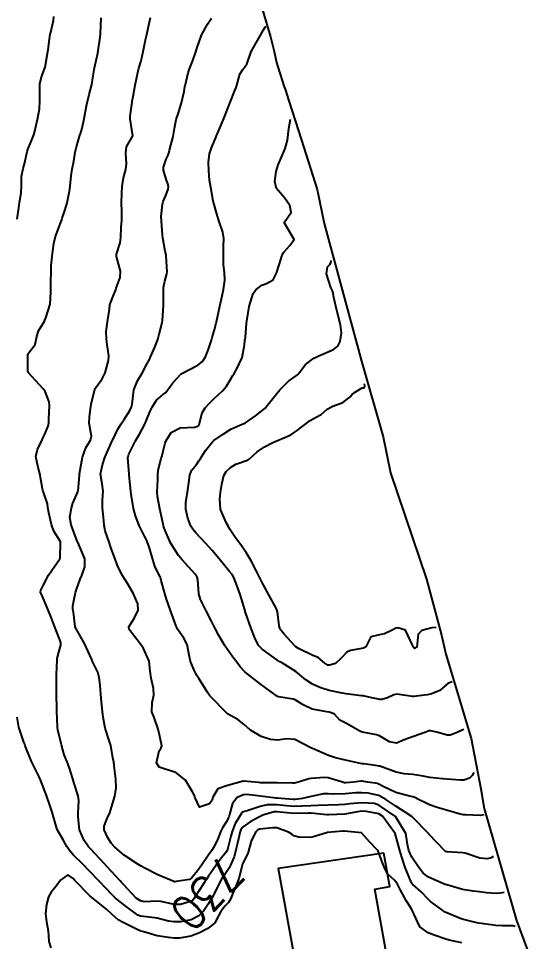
# Model space of a CAD drawing. Header units: metres. Extents: x 292545 to 299085, y 7450245 to 7463078.
# Drawn here: x 298950.6 to 299010.7, y 7450510.9 to 7450619.9 of the extents above; entities that cross this region are included whole.
import ezdxf
from ezdxf.enums import TextEntityAlignment as Align

# ---------------------------------------------------------------- set-up
doc = ezdxf.new("R2010")
doc.units = ezdxf.units.M
for name, color, linetype in [('Area', 45, 'Continuous'), ('Cotas', 45, 'Continuous'), ('Curvas de Nivel 1m', 11, 'Continuous'), ('Curvas de Nivel 5m', 15, 'Continuous'), ('Edificações', 30, 'Continuous')]:
    doc.layers.add(name, color=color, linetype=linetype)
doc.styles.add('Style-STANDARD', font='STANDARD.shx')

msp = doc.modelspace()

# ---------------------------------------------------------------- linework, layer by layer
at = {"layer": 'Area'}
msp.add_polyline3d([(298979.17, 7450621.75, 734.27), (298980.38, 7450617.77, 734.81), (298980.81, 7450616.04, 735.02), (298981.08, 7450614.73, 735.17), (298981.22, 7450614.21, 735.16), (298982, 7450611.87, 735.52), (298982.11, 7450611.58, 735.63), (298982.52, 7450610.21, 735.62), (298984.04, 7450605.56, 748.01), (298985.87, 7450599.72, 740), (298986.71, 7450595.73, 735.97), (298991.12, 7450579.48, 741.81), (298993.69, 7450570.54, 738.8), (298994.53, 7450566.26, 738.93), (298998.81, 7450553.72, 739.33), (299000.57, 7450547.09, 741.62), (299001.07, 7450544.85, 739.23), (299004.09, 7450534.88, 735.92), (299005.2, 7450528.97, 745.11), (299005.59, 7450526.64, 743.68), (299009.44, 7450513.41, 740.32), (299010.73, 7450509.89, 729.64)], dxfattribs=at)
at = {"layer": 'Curvas de Nivel 1m', "flags": 128}
for points, elevation in [([(298950.44, 7450596.23), (298950.64, 7450597.58), (298950.72, 7450598.22), (298950.9, 7450599.34), (298950.96, 7450600.22), (298950.96, 7450601.29), (298951.13, 7450602.22), (298951.33, 7450602.94), (298951.61, 7450604.21), (298951.72, 7450604.57), (298952.08, 7450605.4), (298952.4, 7450606.21), (298952.53, 7450606.64), (298952.9, 7450608.2), (298953.06, 7450609.26), (298953.12, 7450610.2), (298953.1, 7450611.14), (298953.13, 7450612.2), (298953.33, 7450613.04), (298953.75, 7450614.19), (298954.08, 7450616.05), (298954.09, 7450616.18), (298954.22, 7450617.2), (298954.34, 7450618.07), (298954.36, 7450618.18), (298954.72, 7450619.71), (298954.78, 7450620.17)], 731), ([(299007.97, 7450516.72), (299007.48, 7450516.65), (299007.03, 7450516.61), (299005.9, 7450516.69), (299005.04, 7450516.79), (299004.3, 7450516.85), (299003.04, 7450517.07), (299001.19, 7450517.62), (299001.04, 7450517.65), (299000.99, 7450517.67), (298999.05, 7450518.51), (298998.41, 7450519), (298997.89, 7450519.66), (298997.08, 7450520.87), (298996.7, 7450521.67), (298996.61, 7450522.17), (298996.34, 7450523.68), (298995.14, 7450525.67), (298995.12, 7450525.69), (298993.16, 7450527.04), (298992.66, 7450527.22), (298991.16, 7450527.29), (298989.73, 7450527.18), (298989.16, 7450527.1), (298988.45, 7450527.06), (298987.16, 7450527.02), (298985.99, 7450526.97), (298985.15, 7450526.96), (298984.07, 7450526.91), (298983.15, 7450526.88), (298982.26, 7450526.95), (298981.15, 7450527.05), (298979.98, 7450527.05), (298979.15, 7450526.88), (298977.61, 7450526.37), (298977.15, 7450526.25), (298976.96, 7450526.1), (298976.85, 7450525.91), (298976.21, 7450524.84), (298975.83, 7450523.92), (298975.68, 7450523.36), (298975.32, 7450521.93), (298975.27, 7450521.75), (298975.09, 7450521.45), (298974.42, 7450520.59), (298973.95, 7450519.94), (298973.6, 7450519.41), (298973.05, 7450518.62), (298972.78, 7450518.22), (298972.6, 7450517.96), (298971.77, 7450516.71), (298971.31, 7450515.98), (298971.19, 7450515.81), (298971.02, 7450515.67), (298969.72, 7450515.29), (298969.01, 7450515.28), (298967.4, 7450515.64), (298967.02, 7450515.69), (298965.44, 7450515.62), (298965.02, 7450515.71), (298964.5, 7450516.06), (298963.04, 7450517.61), (298962.82, 7450517.85), (298962.61, 7450518.08), (298961.07, 7450519.75), (298960.74, 7450520.1), (298959.09, 7450521.85), (298958.87, 7450522.12), (298958.36, 7450522.86), (298957.8, 7450524.13), (298957.63, 7450525.64), (298957.65, 7450526.13), (298957.71, 7450527.58), (298957.66, 7450528.14), (298957.18, 7450529.6), (298957, 7450530.14), (298956.58, 7450531.52), (298956.33, 7450532.15), (298956.01, 7450532.95), (298955.66, 7450534.16), (298955.26, 7450535.91), (298955.21, 7450536.17), (298955.21, 7450536.23), (298955.13, 7450538.17), (298955.13, 7450538.33), (298955.08, 7450540.17), (298955.07, 7450540.41), (298955.08, 7450542.17), (298955.09, 7450542.42), (298955.15, 7450544.17), (298955.17, 7450544.36), (298955.37, 7450545.11), (298955.6, 7450545.94), (298955.6, 7450546.17), (298955.55, 7450546.34), (298955.39, 7450546.75), (298954.84, 7450548.18), (298954.49, 7450549.1), (298954.07, 7450550.18), (298953.45, 7450551.68), (298953.21, 7450552.19), (298953.23, 7450552.42), (298953.46, 7450552.89), (298954.16, 7450554.18), (298955.49, 7450556.11), (298955.52, 7450556.14), (298955.52, 7450556.16), (298955.55, 7450558.13), (298955.54, 7450558.16), (298955.52, 7450558.19), (298954.76, 7450559.4), (298954.49, 7450560.18), (298954.18, 7450561.57), (298954.08, 7450562.18), (298954.01, 7450562.62), (298953.59, 7450563.89), (298953.46, 7450564.19), (298953.42, 7450564.37), (298953.13, 7450566.19), (298952.93, 7450566.89), (298952.65, 7450568.2), (298952.83, 7450569.02), (298953.39, 7450570.19), (298953.48, 7450570.38), (298953.67, 7450570.77), (298954.1, 7450571.77), (298954.17, 7450572.18), (298954.19, 7450572.67), (298954.24, 7450574.18), (298954.21, 7450574.67), (298953.73, 7450575.88), (298953.5, 7450576.19), (298951.76, 7450578.1), (298951.71, 7450578.21), (298951.7, 7450578.27), (298951.69, 7450580.21), (298951.71, 7450580.29), (298951.79, 7450580.41), (298952.55, 7450581.45), (298952.73, 7450582.2), (298952.95, 7450583.06), (298953.65, 7450584.19), (298953.72, 7450584.31), (298953.84, 7450584.59), (298954.32, 7450586.18), (298954.41, 7450587.64), (298954.41, 7450588.18), (298954.41, 7450588.7), (298954.44, 7450590.18), (298954.47, 7450590.75), (298954.6, 7450592.18), (298954.76, 7450593.36), (298954.97, 7450594.17), (298955.57, 7450595.77), (298955.72, 7450596.16), (298955.77, 7450596.36), (298955.99, 7450597.03), (298956.27, 7450597.89), (298956.34, 7450598.16), (298956.61, 7450599.56), (298956.69, 7450600.15), (298956.82, 7450601.37), (298956.95, 7450602.15), (298957.13, 7450603.08), (298957.29, 7450604.15), (298957.44, 7450604.79), (298957.86, 7450606.14), (298957.92, 7450606.32), (298958.1, 7450607), (298958.36, 7450608.14), (298958.64, 7450609.63), (298958.74, 7450610.13), (298958.96, 7450610.94), (298959.26, 7450612.12), (298959.38, 7450612.92), (298959.56, 7450614.12), (298959.95, 7450615.85), (298960, 7450616.11), (298960.23, 7450617.74), (298960.28, 7450618.07), (298960.28, 7450618.11), (298960.37, 7450620)], 732), ([(299006.72, 7450520.98), (299006.62, 7450520.92), (299006.45, 7450520.82), (299005.96, 7450520.68), (299005.08, 7450520.76), (299003.35, 7450521.34), (299003.09, 7450521.4), (299001.18, 7450521.53), (299001.09, 7450521.55), (299000.96, 7450521.62), (298999.11, 7450523.56), (298999.08, 7450523.61), (298999.07, 7450523.64), (298997.14, 7450525.6), (298997.05, 7450525.67), (298995.16, 7450526.9), (298994, 7450527.7), (298993.17, 7450528.15), (298991.89, 7450528.44), (298991.17, 7450528.49), (298990.45, 7450528.47), (298989.17, 7450528.36), (298987.72, 7450528.33), (298987.17, 7450528.37), (298986.61, 7450528.35), (298985.17, 7450528.04), (298984.98, 7450527.99), (298984.14, 7450527.82), (298983.28, 7450527.71), (298983.16, 7450527.71), (298983.04, 7450527.71), (298981.16, 7450527.85), (298981.05, 7450527.86), (298979.17, 7450528.1), (298977.56, 7450528.3), (298977.17, 7450528.26), (298976.44, 7450527.92), (298975.87, 7450527.21), (298975.54, 7450525.93), (298975.45, 7450525.62), (298975.13, 7450525), (298974.7, 7450524.35), (298974.51, 7450523.94), (298974.1, 7450522.94), (298973.61, 7450521.94), (298973.41, 7450521.63), (298973.09, 7450521.18), (298972.24, 7450519.96), (298971.76, 7450519.27), (298971.05, 7450518.39), (298970.8, 7450518.23), (298969.21, 7450518), (298969.07, 7450517.98), (298969.04, 7450517.98), (298968.95, 7450518), (298967.05, 7450518.79), (298965.54, 7450519.57), (298965.07, 7450519.84), (298964.71, 7450520.05), (298963.08, 7450521.12), (298962.55, 7450521.54), (298961.95, 7450522.09), (298961.56, 7450522.55), (298961.1, 7450523.23), (298960.7, 7450524.1), (298960.7, 7450524.53), (298961.13, 7450525.55), (298961.31, 7450525.93), (298961.37, 7450526.1), (298961.46, 7450526.41), (298961.99, 7450528.09), (298962.14, 7450529.06), (298962.09, 7450530.09), (298961.94, 7450531.35), (298961.84, 7450532.09), (298961.76, 7450532.63), (298961.49, 7450534.09), (298961.24, 7450534.88), (298960.83, 7450536.1), (298960.59, 7450537.41), (298960.51, 7450538.1), (298960.41, 7450539.22), (298960.34, 7450540.1), (298960.25, 7450541.18), (298960.14, 7450542.11), (298959.96, 7450542.73), (298959.35, 7450543.99), (298959.3, 7450544.12), (298959.26, 7450544.21), (298958.38, 7450546.13), (298957.4, 7450547.85), (298957.31, 7450548.05), (298957.29, 7450548.14), (298957.09, 7450549.82), (298957.02, 7450550.15), (298957, 7450550.57), (298957.34, 7450552.14), (298957.46, 7450552.51), (298957.9, 7450553.71), (298958.06, 7450554.13), (298958.45, 7450555.16), (298958.44, 7450556.13), (298957.59, 7450558.07), (298957.55, 7450558.14), (298957.52, 7450558.21), (298956.82, 7450560.15), (298956.66, 7450561.05), (298956.84, 7450562.15), (298957.02, 7450562.7), (298957.59, 7450564.03), (298957.62, 7450564.11), (298957.63, 7450564.14), (298957.79, 7450565.96), (298957.81, 7450566.14), (298958.08, 7450567.69), (298958.17, 7450568.13), (298958.54, 7450569.24), (298959.1, 7450570.13), (298959.21, 7450570.59), (298958.96, 7450572.13), (298958.97, 7450572.86), (298959.15, 7450574.13), (298959.24, 7450574.6), (298959.6, 7450576.12), (298959.64, 7450576.22), (298959.74, 7450576.37), (298960.48, 7450577.38), (298960.82, 7450578.1), (298961.23, 7450579.55), (298961.28, 7450580.1), (298961.08, 7450581.39), (298960.98, 7450582.1), (298960.97, 7450582.95), (298961.13, 7450584.1), (298961.34, 7450585.59), (298961.4, 7450586.1), (298961.5, 7450586.45), (298961.87, 7450587.32), (298962.08, 7450587.89), (298962.15, 7450588.09), (298962.62, 7450589.36), (298962.66, 7450590.08), (298962.17, 7450591.84), (298962.16, 7450592.09), (298962.6, 7450593.43), (298962.67, 7450594.08), (298962.73, 7450595.32), (298962.79, 7450596.08), (298962.81, 7450597.26), (298962.78, 7450598.08), (298962.79, 7450599.3), (298962.84, 7450600.08), (298962.99, 7450601.12), (298963.26, 7450602.08), (298963.35, 7450602.78), (298963.28, 7450604.08), (298963.37, 7450604.78), (298964.09, 7450606.07), (298963.78, 7450608.07), (298963.79, 7450608.4), (298964.02, 7450610.07), (298964.04, 7450610.17), (298964.15, 7450610.74), (298964.39, 7450612.07), (298964.68, 7450613.57), (298964.81, 7450614.06), (298965.08, 7450614.93), (298965.33, 7450616.05), (298965.59, 7450617.42), (298965.76, 7450618.05), (298965.85, 7450618.43), (298966.18, 7450620.04)], 733), ([(299005.56, 7450525.9), (299005.15, 7450525.79), (299003.42, 7450525.87), (299003.15, 7450525.89), (299002.78, 7450525.97), (299001.15, 7450526.45), (299000.05, 7450526.74), (298999.16, 7450527.06), (298998.76, 7450527.25), (298997.94, 7450527.66), (298997.42, 7450527.92), (298997.17, 7450527.99), (298996.77, 7450528.07), (298995.17, 7450528.51), (298993.66, 7450529.23), (298993.18, 7450529.51), (298993.04, 7450529.57), (298991.83, 7450529.73), (298991.18, 7450529.84), (298991.08, 7450529.84), (298990.17, 7450529.75), (298989.27, 7450529.68), (298989.18, 7450529.67), (298989.1, 7450529.67), (298988.75, 7450529.77), (298987.19, 7450530.25), (298986.69, 7450530.3), (298985.19, 7450530.18), (298984.88, 7450530.12), (298983.92, 7450529.82), (298983.35, 7450529.66), (298983.18, 7450529.64), (298982.98, 7450529.64), (298981.18, 7450529.65), (298979.4, 7450529.66), (298979.18, 7450529.68), (298979, 7450529.7), (298977.18, 7450529.85), (298977.12, 7450529.84), (298975.18, 7450529.32), (298974.15, 7450528.96), (298973.57, 7450527.95), (298973.48, 7450527.63), (298973.16, 7450527.2), (298971.98, 7450526.8), (298971.44, 7450527.98), (298971.37, 7450528.18), (298971.17, 7450528.6), (298970.34, 7450529.99), (298969.2, 7450530.88), (298967.94, 7450531.27), (298967.21, 7450531.53), (298966.88, 7450532.03), (298967.23, 7450533.45), (298967.45, 7450533.79), (298967.51, 7450534.02), (298967.25, 7450535.32), (298967.09, 7450536.02), (298966.61, 7450537.36), (298966.35, 7450538.03), (298966.4, 7450539.14), (298966.59, 7450540.03), (298966.56, 7450540.79), (298966.25, 7450542.04), (298966.16, 7450542.86), (298966.02, 7450544.04), (298965.37, 7450545.51), (298964.99, 7450546.05), (298963.69, 7450547.77), (298963.65, 7450548.07), (298964.32, 7450549.15), (298964.74, 7450550.06), (298964.7, 7450550.8), (298964.16, 7450552.06), (298963.46, 7450553.21), (298962.92, 7450554.08), (298962.35, 7450555.21), (298962.01, 7450556.08), (298961.51, 7450557.46), (298961.29, 7450558.09), (298960.85, 7450559.41), (298960.7, 7450560.1), (298960.63, 7450561.03), (298960.53, 7450562.11), (298960.52, 7450563.04), (298960.6, 7450564.1), (298960.49, 7450564.99), (298960.29, 7450566.11), (298960.51, 7450567.23), (298960.81, 7450568.1), (298961.66, 7450570.04), (298961.68, 7450570.07), (298961.69, 7450570.09), (298962.33, 7450571.43), (298962.74, 7450572.08), (298963.13, 7450572.64), (298963.71, 7450573.57), (298963.95, 7450574.07), (298964.03, 7450574.38), (298964.24, 7450576.06), (298964.66, 7450577.15), (298965.19, 7450578.05), (298965.77, 7450579.09), (298966.1, 7450579.72), (298966.24, 7450580.04), (298966.71, 7450581.12), (298967.05, 7450582.03), (298967.2, 7450582.64), (298967.56, 7450584.02), (298967.61, 7450584.25), (298967.73, 7450586.02), (298967.74, 7450586.14), (298967.73, 7450588.02), (298967.74, 7450588.17), (298967.89, 7450588.9), (298968.13, 7450589.78), (298968.16, 7450590.02), (298968.05, 7450591.89), (298968.03, 7450592.02), (298967.93, 7450592.47), (298967.65, 7450594.02), (298967.61, 7450594.36), (298967.49, 7450596.02), (298967.46, 7450596.54), (298967.6, 7450598.02), (298967.7, 7450598.32), (298968.01, 7450599.01), (298968.28, 7450599.76), (298968.32, 7450600.02), (298968.29, 7450600.28), (298968.03, 7450600.94), (298967.71, 7450602.02), (298967.71, 7450602.36), (298968.06, 7450603.32), (298968.28, 7450603.81), (298968.35, 7450604.02), (298968.45, 7450604.39), (298968.85, 7450606.01), (298969.04, 7450606.94), (298969.24, 7450608), (298969.44, 7450608.69), (298969.85, 7450609.99), (298970.16, 7450611.3), (298970.26, 7450611.89), (298970.28, 7450611.99), (298970.64, 7450613.53), (298970.8, 7450613.98), (298971.2, 7450614.98), (298971.53, 7450615.98), (298971.71, 7450616.49), (298972.23, 7450617.97), (298972.94, 7450619.27), (298973.38, 7450619.96)], 734), ([(299003.16, 7450535.99), (299003.13, 7450535.97), (299003.09, 7450535.93), (299002.99, 7450535.87), (299002.41, 7450535.61), (299001.59, 7450535.28), (299001.25, 7450535.29), (299000.03, 7450535.63), (298999.26, 7450535.81), (298999.09, 7450535.8), (298998.72, 7450535.65), (298997.25, 7450535.12), (298996.17, 7450534.75), (298995.24, 7450534.33), (298994.43, 7450534.51), (298993.25, 7450535.23), (298992.89, 7450535.35), (298991.25, 7450535.65), (298991.01, 7450535.74), (298989.27, 7450536.69), (298988.56, 7450537.05), (298987.92, 7450537.78), (298987.44, 7450537.95), (298987.28, 7450537.99), (298987.03, 7450538.05), (298985.29, 7450538.36), (298984.24, 7450538.87), (298983.3, 7450539.46), (298983.03, 7450539.56), (298981.3, 7450539.81), (298981.18, 7450539.86), (298979.32, 7450541.22), (298978.45, 7450541.89), (298977.34, 7450542.79), (298976.8, 7450543.36), (298976.38, 7450543.91), (298975.93, 7450544.5), (298975.37, 7450545.29), (298974.95, 7450545.93), (298974.26, 7450547.07), (298973.8, 7450547.95), (298973.41, 7450548.74), (298972.77, 7450549.96), (298972.1, 7450551.3), (298971.9, 7450551.97), (298971.77, 7450553.66), (298971.72, 7450553.97), (298971.48, 7450554.32), (298970.69, 7450555.19), (298969.93, 7450555.99), (298969.5, 7450556.5), (298968.57, 7450558.01), (298967.82, 7450559.74), (298967.73, 7450560.02), (298967.55, 7450560.78), (298967.3, 7450562.02), (298967.03, 7450563.47), (298966.99, 7450564.03), (298967.04, 7450565.46), (298967.06, 7450566.03), (298967.11, 7450566.54), (298967.47, 7450568.02), (298967.51, 7450568.15), (298967.65, 7450568.69), (298967.91, 7450569.77), (298967.99, 7450570.02), (298968.64, 7450571.04), (298969.68, 7450571.58), (298971.39, 7450571.68), (298971.68, 7450571.74), (298971.83, 7450571.82), (298971.93, 7450571.97), (298972.3, 7450573.36), (298972.63, 7450573.96), (298973.16, 7450574.52), (298973.72, 7450575.04), (298974.19, 7450575.48), (298974.68, 7450575.94), (298975.17, 7450576.51), (298975.76, 7450577.5), (298975.92, 7450577.77), (298976.02, 7450577.93), (298976.4, 7450578.55), (298977.01, 7450579.91), (298977.28, 7450581.39), (298977.34, 7450581.9), (298977.4, 7450582.31), (298977.54, 7450583.9), (298977.57, 7450584.17), (298977.85, 7450585.9), (298978.32, 7450587.45), (298978.63, 7450587.89), (298979.35, 7450588.42), (298979.88, 7450588.64), (298980.68, 7450589.08), (298981.07, 7450589.86), (298981.64, 7450591.58), (298981.7, 7450591.85), (298981.74, 7450592.04), (298981.93, 7450592.34), (298982.65, 7450593.13), (298983.15, 7450593.84), (298981.97, 7450595.85), (298982.79, 7450597.03), (298982.64, 7450597.84), (298982.01, 7450598.76), (298981.08, 7450599.86), (298980.86, 7450600.7), (298981.05, 7450601.86), (298981.28, 7450602.64), (298981.77, 7450603.85), (298982.08, 7450604.58), (298982.37, 7450605.57), (298982.55, 7450606.96), (298982.72, 7450608.04)], 736), ([(299001.83, 7450541.6), (299001.4, 7450541.43), (299001.33, 7450541.38), (299000.39, 7450540.56), (298999.31, 7450540.15), (298998.89, 7450540.06), (298997.31, 7450539.84), (298997.14, 7450539.84), (298995.31, 7450540.12), (298994.95, 7450540.05), (298994.2, 7450539.7), (298993.5, 7450539.51), (298993.3, 7450539.51), (298993.13, 7450539.54), (298992.34, 7450539.72), (298991.31, 7450539.92), (298991.1, 7450539.95), (298989.31, 7450540.17), (298988.83, 7450540.25), (298987.31, 7450540.58), (298986.2, 7450540.92), (298985.33, 7450541.31), (298984.56, 7450541.82), (298983.34, 7450542.8), (298982.72, 7450543.21), (298981.66, 7450543.86), (298981.46, 7450543.97), (298981.35, 7450544.03), (298980.8, 7450544.43), (298979.37, 7450545.46), (298978.95, 7450545.88), (298978.5, 7450546.78), (298978.08, 7450547.89), (298977.42, 7450549.79), (298977.39, 7450549.87), (298977.39, 7450549.9), (298977.37, 7450549.96), (298976.77, 7450551.91), (298976.44, 7450552.9), (298976.04, 7450553.92), (298975.82, 7450554.27), (298975.48, 7450554.68), (298974.45, 7450555.94), (298973.51, 7450557.08), (298972.7, 7450557.96), (298971.54, 7450559.2), (298971.18, 7450559.62), (298970.96, 7450559.98), (298970.62, 7450560.92), (298970.38, 7450561.99), (298970.38, 7450562.78), (298970.56, 7450563.99), (298970.72, 7450565.1), (298970.82, 7450565.98), (298971.04, 7450566.56), (298971.63, 7450567.27), (298971.92, 7450567.68), (298972.08, 7450567.97), (298972.68, 7450568.93), (298973.5, 7450569.95), (298973.59, 7450570.03), (298973.66, 7450570.08), (298974.78, 7450570.83), (298975.68, 7450571.43), (298976.74, 7450571.91), (298977.41, 7450572.18), (298977.69, 7450572.36), (298978.58, 7450573.01), (298979.71, 7450573.88), (298981.28, 7450575.86), (298981.49, 7450576.1), (298981.74, 7450576.37), (298982.5, 7450577.09), (298983.55, 7450577.83), (298983.66, 7450577.93), (298983.77, 7450578.09), (298984.52, 7450579.08), (298985.5, 7450579.81), (298985.69, 7450579.9), (298985.78, 7450579.95), (298986.07, 7450580.09), (298987.79, 7450580.86), (298988.32, 7450581.25), (298988.61, 7450581.77), (298988.77, 7450582.82), (298988.62, 7450583.77), (298988.19, 7450585.44), (298987.86, 7450586.97), (298987.75, 7450587.66), (298987.71, 7450587.78), (298987.49, 7450588.17), (298986.97, 7450589.79), (298987.1, 7450590.61), (298987.37, 7450590.89), (298987.49, 7450591.08), (298987.53, 7450591.34)], 737), ([(298999.95, 7450548), (298999.41, 7450547.95), (298998.26, 7450547.66), (298997.83, 7450547.23), (298997.66, 7450545.67), (298997.37, 7450545.54), (298997.26, 7450545.67), (298997.13, 7450545.91), (298996.33, 7450547.68), (298995.41, 7450547.96), (298995.17, 7450547.93), (298994.73, 7450547.7), (298993.84, 7450547.27), (298993.4, 7450547.19), (298992.2, 7450546.92), (298991.61, 7450545.74), (298991.37, 7450545.57), (298989.82, 7450545.3), (298989.37, 7450545.08), (298988.73, 7450544.39), (298988.03, 7450543.77), (298987.35, 7450543.54), (298987.14, 7450543.57), (298986.79, 7450543.79), (298986.01, 7450544.45), (298985.36, 7450544.71), (298983.66, 7450545.54), (298983.37, 7450545.74), (298983.32, 7450545.78), (298983.23, 7450545.83), (298982, 7450547.24), (298981.48, 7450547.86), (298981.46, 7450547.92), (298981.41, 7450548.22), (298981.21, 7450549.86), (298981.09, 7450550.2), (298980.18, 7450551.87), (298979.47, 7450553.17), (298979.09, 7450553.88), (298978.72, 7450554.65), (298978.1, 7450555.89), (298977.51, 7450556.88), (298976.74, 7450557.91), (298976.22, 7450558.61), (298975.54, 7450559.68), (298975.39, 7450559.93), (298975.15, 7450560.34), (298974.47, 7450561.94), (298974.38, 7450563.15), (298974.46, 7450563.94), (298974.6, 7450564.95), (298974.84, 7450565.94), (298975.12, 7450566.43), (298975.63, 7450566.91), (298976.27, 7450567.28), (298977.64, 7450567.77), (298977.73, 7450567.81), (298977.84, 7450567.9), (298978.79, 7450568.75), (298979.66, 7450569.33), (298980.63, 7450569.87), (298981.67, 7450570.3), (298982.76, 7450570.75), (298983.68, 7450571.4), (298983.91, 7450571.6), (298984.22, 7450571.82), (298985.07, 7450572.44), (298985.7, 7450572.81), (298986.34, 7450573.16), (298987.06, 7450573.79), (298987.72, 7450574.15), (298988.91, 7450574.58), (298989.73, 7450575.23), (298989.99, 7450575.5), (298990.28, 7450575.75), (298991.18, 7450576.31), (298991.45, 7450576.33), (298991.5, 7450576.46), (298991.48, 7450576.8)], 738), ([(299009.26, 7450512.7), (299008.99, 7450512.79), (299007.75, 7450512.77), (299006.99, 7450512.81), (299005.55, 7450513), (299004.99, 7450513.09), (299004.59, 7450513.17), (299002.99, 7450513.57), (299002.89, 7450513.6), (299001, 7450514.4), (298999.26, 7450515.64), (298999.03, 7450515.87), (298998.15, 7450516.77), (298997.18, 7450517.67), (298997.11, 7450517.74), (298997.04, 7450517.85), (298996.29, 7450519.68), (298995.88, 7450520.89), (298995.63, 7450521.68), (298995.11, 7450523.69), (298993.6, 7450525.71), (298993.15, 7450526), (298991.7, 7450526.28), (298991.15, 7450526.31), (298990.65, 7450526.24), (298989.14, 7450525.96), (298987.26, 7450525.9), (298987.14, 7450525.9), (298987.03, 7450525.9), (298985.15, 7450526.09), (298984.86, 7450526.09), (298983.15, 7450526.05), (298981.49, 7450526.2), (298981.15, 7450526.24), (298980.79, 7450526.22), (298979.58, 7450525.88), (298979.27, 7450525.75), (298979.14, 7450525.7), (298977.96, 7450525.07), (298977.12, 7450524.45), (298976.88, 7450524.15), (298976.79, 7450523.91), (298976.46, 7450522.55), (298976.33, 7450521.92), (298976.07, 7450520.93), (298975.63, 7450519.92), (298975.44, 7450519.56), (298975.06, 7450518.96), (298974.63, 7450518.35), (298974.4, 7450517.94), (298973.96, 7450517.02), (298973.38, 7450515.95), (298973.25, 7450515.72), (298973.01, 7450515.34), (298972.45, 7450514.51), (298971.89, 7450513.97), (298970.99, 7450513.5), (298969.72, 7450513.26), (298968.99, 7450513.25), (298968.3, 7450513.32), (298966.99, 7450513.67), (298966.69, 7450513.72), (298964.99, 7450513.93), (298964.71, 7450514.05), (298963.01, 7450515.28), (298962.02, 7450516.08), (298961.52, 7450516.58), (298961.03, 7450517.09), (298960.06, 7450518.11), (298959.06, 7450519.17), (298958.11, 7450520.13), (298957.08, 7450521.13), (298956.61, 7450521.67), (298956.31, 7450522.15), (298955.88, 7450522.94), (298955.16, 7450524.17), (298955.11, 7450524.26), (298954.56, 7450526.18), (298954.29, 7450527.04), (298953.9, 7450528.18), (298953.19, 7450530.01), (298953.11, 7450530.19), (298953.02, 7450530.37), (298952.12, 7450532.2), (298951.4, 7450534.04), (298951.34, 7450534.21), (298951.24, 7450534.46), (298950.62, 7450536.22), (298950.45, 7450537.4)], 731)]:
    msp.add_lwpolyline(points, dxfattribs=dict(at, elevation=elevation))
at = {"layer": 'Curvas de Nivel 5m', "flags": 128}
for points, elevation in [([(299004.37, 7450530.9), (299004.21, 7450530.54), (299003.89, 7450530.2), (299003.19, 7450529.98), (299002.83, 7450529.96), (299001.19, 7450530.08), (299000.7, 7450530.12), (298999.19, 7450530.29), (298998.4, 7450530.45), (298997.2, 7450530.66), (298996.17, 7450530.71), (298995.2, 7450530.91), (298993.29, 7450531.63), (298993.21, 7450531.65), (298992.79, 7450531.72), (298991.37, 7450531.9), (298991.21, 7450531.92), (298991.01, 7450531.95), (298989.22, 7450532.34), (298988.06, 7450532.61), (298987.22, 7450532.89), (298985.31, 7450533.73), (298985.23, 7450533.77), (298985.14, 7450533.81), (298983.25, 7450534.79), (298982.25, 7450534.85), (298981.25, 7450534.71), (298980.35, 7450534.77), (298979.25, 7450535.12), (298978.02, 7450535.89), (298977.27, 7450536.57), (298976.52, 7450537.15), (298975.28, 7450537.82), (298975.15, 7450537.93), (298973.3, 7450539.83), (298973.24, 7450539.89), (298973.19, 7450539.95), (298972.98, 7450540.28), (298971.89, 7450541.97), (298971.68, 7450542.32), (298971.34, 7450542.95), (298970.91, 7450543.98), (298970.79, 7450544.55), (298970.52, 7450545.99), (298970.14, 7450546.74), (298969.4, 7450547.82), (298969.3, 7450548), (298969.23, 7450548.18), (298968.54, 7450550.01), (298968.09, 7450551.36), (298967.9, 7450552.02), (298967.47, 7450553.54), (298967.36, 7450553.91), (298967.31, 7450554.02), (298966.71, 7450555.26), (298966.46, 7450556.04), (298966.03, 7450557.53), (298965.85, 7450558.05), (298965.75, 7450558.28), (298965.53, 7450558.73), (298964.86, 7450560.06), (298964.41, 7450561.21), (298964.19, 7450562.06), (298963.92, 7450563.74), (298963.87, 7450564.07), (298963.68, 7450566), (298963.67, 7450566.07), (298963.62, 7450566.64), (298963.52, 7450568.07), (298963.54, 7450568.17), (298963.65, 7450568.47), (298964.4, 7450570.06), (298964.89, 7450570.84), (298965.51, 7450572.04), (298965.7, 7450572.5), (298966.17, 7450573.57), (298966.39, 7450574.03), (298966.91, 7450574.84), (298967.73, 7450575.57), (298967.99, 7450575.76), (298968.21, 7450576.02), (298968.84, 7450576.91), (298969.76, 7450577.93), (298969.8, 7450577.96), (298969.88, 7450578), (298971.77, 7450578.99), (298972.32, 7450579.42), (298972.67, 7450579.96), (298972.99, 7450580.75), (298973.4, 7450581.95), (298973.49, 7450582.27), (298973.83, 7450583.45), (298973.92, 7450583.86), (298973.94, 7450583.95), (298973.98, 7450584.09), (298974.4, 7450585.94), (298974.65, 7450587.16), (298974.82, 7450587.94), (298974.98, 7450589.02), (298974.92, 7450589.93), (298974.82, 7450590.84), (298974.8, 7450591.94), (298974.82, 7450593.06), (298974.85, 7450593.94), (298974.72, 7450594.7), (298974.32, 7450595.94), (298974.24, 7450596.21), (298973.98, 7450596.98), (298973.71, 7450597.95), (298973.61, 7450598.34), (298973.3, 7450599.96), (298973.17, 7450600.82), (298973.08, 7450601.96), (298973.04, 7450602.98), (298973.15, 7450603.96), (298973.39, 7450604.64), (298973.94, 7450605.95), (298973.98, 7450606.07), (298974.1, 7450606.37), (298974.78, 7450607.94), (298975.16, 7450608.9), (298975.55, 7450609.93), (298976.16, 7450611.42), (298976.31, 7450611.77), (298976.35, 7450611.92), (298976.73, 7450613.36), (298977.11, 7450613.91), (298977.57, 7450614.53), (298978.04, 7450615.9), (298978.09, 7450616.03), (298978.22, 7450616.25), (298979.15, 7450617.89), (298979.53, 7450618.6), (298979.73, 7450618.91), (298979.87, 7450619)], 735), ([(299002.96, 7450510.77), (299001.49, 7450511.09), (299000.97, 7450511.23), (298999.82, 7450511.63), (298998.98, 7450511.95), (298997.99, 7450512.67), (298997.55, 7450513.66), (298997.01, 7450514.79), (298996.42, 7450515.68), (298995.73, 7450516.99), (298995.36, 7450517.69), (298995.05, 7450518.11), (298994.21, 7450518.86), (298993.79, 7450519.71), (298993.09, 7450521.58), (298993, 7450521.72), (298992.08, 7450522.71), (298991.11, 7450523.74), (298989.12, 7450523.96), (298988.92, 7450523.96), (298987.11, 7450523.79), (298985.58, 7450523.34), (298985.11, 7450523.22), (298983.7, 7450523.23), (298983.11, 7450523.42), (298982.87, 7450523.59), (298982.51, 7450523.84), (298981.12, 7450524.35), (298980.63, 7450524.36), (298979.12, 7450524.2), (298978.88, 7450524.12), (298978.64, 7450523.89), (298978.12, 7450522.91), (298977.84, 7450521.9), (298977.68, 7450521.3), (298977.07, 7450520.08), (298977.03, 7450519.94), (298977.02, 7450519.91), (298976.61, 7450518.35), (298976.46, 7450517.92), (298976.05, 7450516.9), (298975.64, 7450515.92), (298975.4, 7450515.54), (298975.01, 7450515.12), (298974.49, 7450514.45), (298974.24, 7450513.94), (298973.8, 7450513.12), (298972.98, 7450512.47), (298971.99, 7450511.96), (298970.97, 7450511.55), (298969.63, 7450511.33), (298968.97, 7450511.33), (298968.33, 7450511.38), (298966.97, 7450511.61), (298965.41, 7450512.05), (298965.06, 7450512.14), (298964.97, 7450512.18), (298964.71, 7450512.32), (298962.98, 7450513.16), (298962.39, 7450513.48), (298961.72, 7450514.09), (298961, 7450514.74), (298959.26, 7450516.12), (298959.03, 7450516.33), (298957.27, 7450518.14), (298957.05, 7450518.35), (298956.42, 7450518.78), (298955.56, 7450518.16), (298955.04, 7450517.46), (298954.46, 7450516.75), (298954.15, 7450516.18), (298953.91, 7450515.28), (298953.8, 7450514.18), (298953.92, 7450513.24), (298954.11, 7450512.18), (298954.19, 7450510.94), (298954.43, 7450510.18)], 730)]:
    msp.add_lwpolyline(points, dxfattribs=dict(at, elevation=elevation))
at = {"layer": 'Edificações'}
msp.add_lwpolyline([(298993.74, 7450521.37), (298981.27, 7450519.55), (298983.45, 7450507.6), (298994.16, 7450508.99), (298992.7, 7450517.12), (298994.46, 7450517.42)], close=True, dxfattribs=at)

# ---------------------------------------------------------------- texts
at = {"layer": 'Cotas', "style": 'Style-STANDARD'}
msp.add_text('730', height=4, rotation=226.5192, dxfattribs=at).set_placement((298972.89, 7450516.64, 730), align=Align.MIDDLE_CENTER)

doc.saveas('drawing.dxf')
